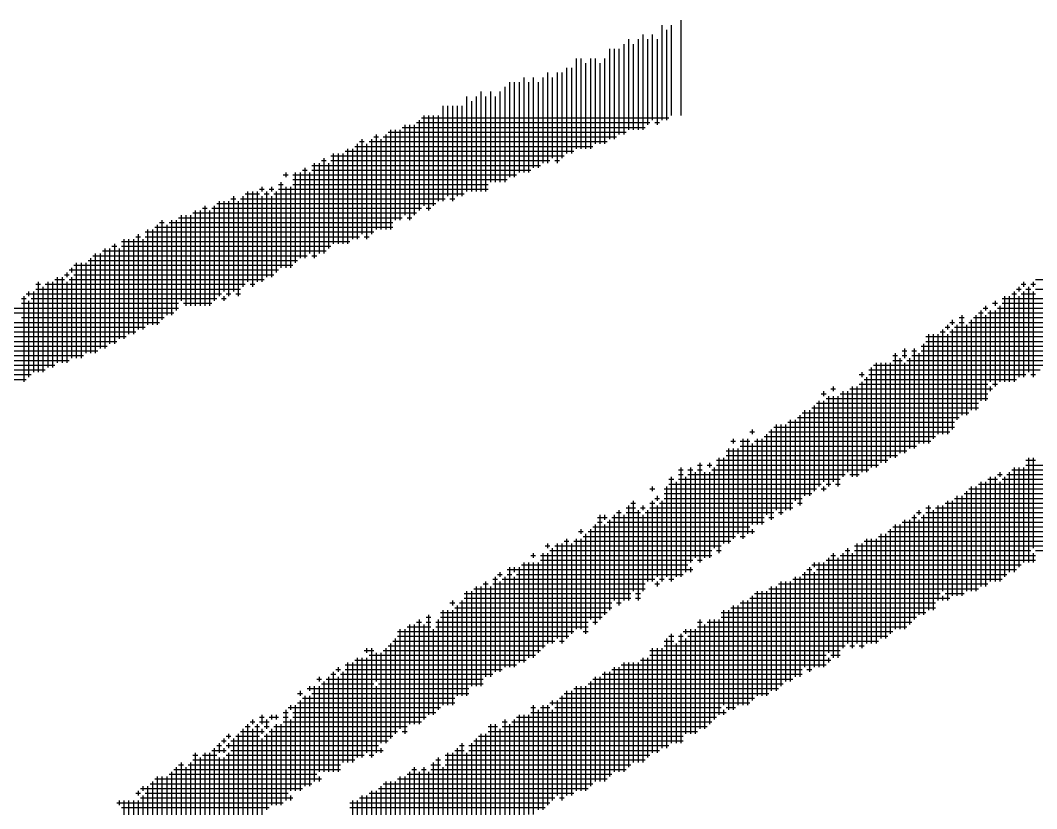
# Model space of a CAD drawing. Header units: feet. Extents: x 0 to 336400, y 0 to 237600.
# Drawn here: x 229806 to 230470, y 12101 to 12616 of the extents above; entities that cross this region are included whole.
import ezdxf
from ezdxf.enums import TextEntityAlignment as Align

# ---------------------------------------------------------------- set-up
doc = ezdxf.new("R2010")
doc.units = ezdxf.units.FT
doc.header["$LTSCALE"] = 2200
doc.header["$MEASUREMENT"] = 0
for name, color, linetype in [('CX-BORD', 3, 'CONTINUOUS'), ('CX-BORD-LIN1', 4, 'CONTINUOUS'), ('CX-BORD-LIN2', 3, 'CONTINUOUS'), ('CX-BORD-TEX2', 7, 'CONTINUOUS'), ('CX-BORD-TEX3', 6, 'CONTINUOUS')]:
    doc.layers.add(name, color=color, linetype=linetype)
doc.styles.add('TB_TEXT', font='')
doc.styles.add('TB_WBTXT', font='')
doc.styles.add('TB_WMTXT', font='')
doc.styles.get('TB_TEXT').set_extended_font_data('DotumChe')
doc.styles.get('TB_WBTXT').set_extended_font_data('Dotum')
doc.styles.get('TB_WMTXT').set_extended_font_data('DotumChe')

# ---------------------------------------------------------------- blocks, each defined once
blk = doc.blocks.new('CXBLKA1')
at = {"layer": 'CX-BORD-LIN1'}
for p, q in [((550.5947, 11.5409), (550.5947, 11.3854)), ((550.5636, 11.5331), (550.5636, 11.3776)), ((550.5714, 11.5253), (550.5714, 11.3776)), ((550.5792, 11.5331), (550.5792, 11.3854)), ((550.5092, 11.5098), (550.5092, 11.362)), ((550.5248, 11.5098), (550.5248, 11.362)), ((550.5325, 11.5176), (550.5325, 11.362)), ((550.5403, 11.5098), (550.5403, 11.3698)), ((550.5481, 11.5176), (550.5481, 11.3776)), ((550.5559, 11.5098), (550.5559, 11.3698)), ((550.4781, 11.4942), (550.4781, 11.3465)), ((550.4859, 11.4942), (550.4859, 11.3465)), ((550.4936, 11.4942), (550.4936, 11.3543)), ((550.5014, 11.502), (550.5014, 11.3543)), ((550.517, 11.502), (550.517, 11.362)), ((550.4237, 11.4787), (550.4237, 11.3309)), ((550.4314, 11.4787), (550.4314, 11.3309)), ((550.447, 11.4787), (550.447, 11.3309)), ((550.4548, 11.4787), (550.4548, 11.3387)), ((550.4703, 11.4787), (550.4703, 11.3387)), ((550.377, 11.4554), (550.377, 11.3076)), ((550.3926, 11.4554), (550.3926, 11.3076)), ((550.4003, 11.4554), (550.4003, 11.3154)), ((550.4081, 11.4631), (550.4081, 11.3232)), ((550.4159, 11.4631), (550.4159, 11.3232)), ((550.4392, 11.4709), (550.4392, 11.3309)), ((550.4625, 11.4709), (550.4625, 11.3387)), ((550.3148, 11.4398), (550.3148, 11.2843)), ((550.3226, 11.4398), (550.3226, 11.2843)), ((550.3304, 11.4398), (550.3304, 11.2921)), ((550.3381, 11.4476), (550.3381, 11.2921)), ((550.3459, 11.4398), (550.3459, 11.2921)), ((550.3537, 11.4476), (550.3537, 11.2998)), ((550.3615, 11.4398), (550.3615, 11.2998)), ((550.3692, 11.4476), (550.3692, 11.3076)), ((550.3848, 11.4476), (550.3848, 11.3154)), ((550.2681, 11.4243), (550.2681, 11.261)), ((550.2837, 11.4243), (550.2837, 11.2765)), ((550.2992, 11.4243), (550.2992, 11.2765)), ((550.307, 11.432), (550.307, 11.2765)), ((550.2448, 11.4165), (550.2448, 11.261)), ((550.2526, 11.4087), (550.2526, 11.261)), ((550.2604, 11.4165), (550.2604, 11.261)), ((550.2759, 11.4165), (550.2759, 11.261)), ((550.2915, 11.4165), (550.2915, 11.2765)), ((550.2059, 11.4009), (550.2059, 11.2454)), ((550.2137, 11.4009), (550.2137, 11.2532)), ((550.2215, 11.4009), (550.2215, 11.2454)), ((550.2293, 11.4009), (550.2293, 11.2532)), ((550.237, 11.4009), (550.237, 11.2532)), ((550.1632, 11.3737), (550.5442, 11.3737)), ((550.1671, 11.3776), (550.1671, 11.2299)), ((550.1709, 11.3815), (550.5753, 11.3815)), ((550.1748, 11.3854), (550.1748, 11.2376)), ((550.1826, 11.3854), (550.1826, 11.2299)), ((550.1904, 11.3854), (550.1904, 11.2376)), ((550.1982, 11.3854), (550.1982, 11.2454)), ((550.552, 11.3737), (550.5597, 11.3737)), ((550.1165, 11.3582), (550.5053, 11.3582)), ((550.1204, 11.362), (550.1204, 11.1987)), ((550.1282, 11.362), (550.1282, 11.2143)), ((550.136, 11.362), (550.136, 11.2143)), ((550.1398, 11.3659), (550.5364, 11.3659)), ((550.1437, 11.3698), (550.1437, 11.2221)), ((550.1515, 11.3698), (550.1515, 11.2143)), ((550.1593, 11.3698), (550.1593, 11.2221)), ((550.0699, 11.3426), (550.0776, 11.3426)), ((550.0737, 11.3465), (550.0737, 11.191)), ((550.0854, 11.3426), (550.4742, 11.3426)), ((550.0893, 11.3465), (550.0893, 11.191)), ((550.0932, 11.3504), (550.101, 11.3504)), ((550.0971, 11.3543), (550.0971, 11.1987)), ((550.1048, 11.3465), (550.1048, 11.1987)), ((550.1087, 11.3504), (550.4898, 11.3504)), ((550.1126, 11.3543), (550.1126, 11.1987)), ((550.0271, 11.3232), (550.0271, 11.1754)), ((550.0349, 11.3232), (550.0349, 11.1754)), ((550.0426, 11.3232), (550.0426, 11.1754)), ((550.0465, 11.3271), (550.4198, 11.3271)), ((550.0504, 11.3309), (550.0504, 11.1754)), ((550.0582, 11.3309), (550.0582, 11.1832)), ((550.0621, 11.3348), (550.4509, 11.3348)), ((550.066, 11.3387), (550.066, 11.1832)), ((550.0815, 11.3387), (550.0815, 11.1832)), ((549.996, 11.3076), (549.996, 11.1521)), ((550.0038, 11.3076), (550.0038, 11.1599)), ((550.0076, 11.3115), (550.0154, 11.3115)), ((550.0115, 11.3154), (550.0115, 11.1599)), ((550.0193, 11.3076), (550.0193, 11.1676)), ((550.0232, 11.3193), (550.4042, 11.3193)), ((550.0232, 11.3115), (550.3809, 11.3115)), ((550.3887, 11.3115), (550.3964, 11.3115)), ((549.9493, 11.2921), (549.9493, 11.2843)), ((549.9649, 11.2921), (549.9649, 11.1443)), ((549.9727, 11.2921), (549.9727, 11.1521)), ((549.9765, 11.2959), (549.9843, 11.2959)), ((549.9804, 11.2998), (549.9804, 11.1521)), ((549.9882, 11.2921), (549.9882, 11.1599)), ((549.9921, 11.3037), (550.3653, 11.3037)), ((549.9921, 11.2959), (550.3498, 11.2959)), ((549.9377, 11.2726), (549.9454, 11.2726)), ((549.9416, 11.2765), (549.9416, 11.1365)), ((549.9454, 11.2882), (549.9532, 11.2882)), ((549.961, 11.2882), (550.3265, 11.2882)), ((549.961, 11.2804), (550.3109, 11.2804)), ((549.961, 11.2726), (550.2798, 11.2726)), ((549.8832, 11.2571), (549.9066, 11.2571)), ((549.8871, 11.261), (549.8871, 11.1132)), ((549.8949, 11.261), (549.8949, 11.1054)), ((549.9027, 11.261), (549.9027, 11.1132)), ((549.9066, 11.2648), (549.9143, 11.2648)), ((549.9104, 11.2687), (549.9104, 11.261)), ((549.9143, 11.2571), (549.9221, 11.2571)), ((549.9182, 11.261), (549.9182, 11.121)), ((549.9221, 11.2648), (549.9299, 11.2648)), ((549.926, 11.2687), (549.926, 11.261)), ((549.9299, 11.2571), (550.2409, 11.2571)), ((549.9338, 11.261), (549.9338, 11.1288)), ((549.9377, 11.2648), (550.2798, 11.2648)), ((549.9493, 11.2687), (549.9493, 11.1365)), ((549.9571, 11.2687), (549.9571, 11.1365)), ((549.8366, 11.2415), (550.1943, 11.2415)), ((549.8405, 11.2454), (549.8405, 11.0899)), ((549.8482, 11.2454), (549.8482, 11.0977)), ((549.856, 11.2454), (549.856, 11.0899)), ((549.8599, 11.2493), (549.8677, 11.2493)), ((549.8638, 11.2532), (549.8638, 11.0977)), ((549.8716, 11.2454), (549.8716, 11.0899)), ((549.8755, 11.2493), (550.2098, 11.2493)), ((549.8793, 11.2532), (549.8793, 11.1054)), ((549.9104, 11.2532), (549.9104, 11.1132)), ((549.926, 11.2532), (549.926, 11.121)), ((550.2176, 11.2493), (550.2254, 11.2493)), ((549.7977, 11.226), (550.1632, 11.226)), ((549.8016, 11.2299), (549.8016, 11.0743)), ((549.8094, 11.2299), (549.8094, 11.0743)), ((549.8132, 11.2337), (549.821, 11.2337)), ((549.8171, 11.2376), (549.8171, 11.0743)), ((549.8249, 11.2299), (549.8249, 11.0743)), ((549.8288, 11.2337), (550.1709, 11.2337)), ((549.8327, 11.2376), (549.8327, 11.0821)), ((550.1787, 11.2337), (550.1865, 11.2337)), ((549.7394, 11.2065), (549.7394, 11.0432)), ((549.7433, 11.2104), (549.751, 11.2104)), ((549.7472, 11.2143), (549.7472, 11.051)), ((549.7549, 11.2065), (549.7549, 11.0588)), ((549.7588, 11.2104), (550.1243, 11.2104)), ((549.7627, 11.2143), (549.7627, 11.0588)), ((549.7705, 11.2143), (549.7705, 11.0666)), ((549.7744, 11.2182), (550.1398, 11.2182)), ((549.7783, 11.2221), (549.7783, 11.0821)), ((549.786, 11.2221), (549.786, 11.0743)), ((549.7938, 11.2221), (549.7938, 11.0743)), ((550.1476, 11.2182), (550.1554, 11.2182)), ((549.7083, 11.191), (549.7083, 11.0355)), ((549.7199, 11.1949), (550.0932, 11.1949)), ((549.7238, 11.1987), (549.7238, 11.0432)), ((549.7316, 11.1987), (549.7316, 11.0432)), ((549.7355, 11.2026), (550.1243, 11.2026)), ((549.6694, 11.1754), (549.6694, 11.0121)), ((549.6811, 11.1793), (550.0543, 11.1793)), ((549.6849, 11.1832), (549.6849, 11.0199)), ((549.6927, 11.1832), (549.6927, 11.0277)), ((549.7005, 11.1832), (549.7005, 11.0277)), ((549.7044, 11.1871), (549.7122, 11.1871)), ((549.716, 11.1832), (549.716, 11.0355)), ((549.7199, 11.1871), (550.0699, 11.1871)), ((550.0776, 11.1871), (550.0854, 11.1871)), ((549.6383, 11.1599), (549.6383, 10.9966)), ((549.6461, 11.1599), (549.6461, 11.0043)), ((549.65, 11.1638), (550.0154, 11.1638)), ((549.6538, 11.1676), (549.6538, 11.0043)), ((549.6616, 11.1676), (549.6616, 11.0121)), ((549.6655, 11.1715), (549.6733, 11.1715)), ((549.6772, 11.1676), (549.6772, 11.0199)), ((549.6811, 11.1715), (550.0232, 11.1715)), ((549.6033, 11.1404), (549.961, 11.1404)), ((549.6072, 11.1443), (549.6072, 10.9888)), ((549.615, 11.1443), (549.615, 10.9888)), ((549.6227, 11.1443), (549.6227, 10.9966)), ((549.6266, 11.1482), (549.9688, 11.1482)), ((549.6305, 11.1521), (549.6305, 10.9966)), ((549.6344, 11.156), (549.9843, 11.156)), ((549.9921, 11.156), (549.9999, 11.156)), ((549.5877, 11.1249), (549.5955, 11.1249)), ((549.5916, 11.1288), (549.5916, 11.121)), ((549.5955, 11.1327), (549.9377, 11.1327)), ((549.5994, 11.1365), (549.5994, 11.1288)), ((549.6033, 11.1249), (549.9299, 11.1249)), ((549.5411, 11.1093), (549.5489, 11.1093)), ((549.545, 11.1132), (549.545, 10.9655)), ((549.5566, 11.1093), (549.8832, 11.1093)), ((549.5605, 11.1132), (549.5605, 10.9732)), ((549.5683, 11.1132), (549.5683, 10.9732)), ((549.5722, 11.1171), (549.5877, 11.1171)), ((549.5761, 11.121), (549.5761, 10.981)), ((549.5839, 11.121), (549.5839, 10.981)), ((549.5916, 11.1132), (549.5916, 10.981)), ((549.5955, 11.1171), (549.9143, 11.1171)), ((549.5994, 11.121), (549.5994, 10.9888)), ((549.891, 11.1093), (549.8988, 11.1093)), ((551.1507, 11.1093), (551.1585, 11.1093)), ((551.1546, 11.1132), (551.1546, 11.1054)), ((551.1663, 11.1093), (551.174, 11.1093)), ((551.1702, 11.1132), (551.1702, 11.1054)), ((551.174, 11.1171), (551.4695, 11.1171)), ((549.5255, 11.0938), (549.8444, 11.0938)), ((549.5294, 11.0977), (549.5294, 11.0899)), ((549.5372, 11.0977), (549.5372, 10.9655)), ((549.5411, 11.1015), (549.8755, 11.1015)), ((549.5528, 11.1054), (549.5528, 10.9655)), ((549.8521, 11.0938), (549.8599, 11.0938)), ((549.8677, 11.0938), (549.8755, 11.0938)), ((551.1352, 11.0938), (551.1429, 11.0938)), ((551.1391, 11.0977), (551.1391, 10.9499)), ((551.1429, 11.1015), (551.1507, 11.1015)), ((551.1468, 11.1054), (551.1468, 11.0977)), ((551.1507, 11.0938), (551.174, 11.0938)), ((551.1546, 11.0977), (551.1546, 10.9577)), ((551.1585, 11.1015), (551.1663, 11.1015)), ((551.1624, 11.1054), (551.1624, 10.9655)), ((551.1702, 11.0977), (551.1702, 10.9577)), ((551.174, 11.1015), (551.4229, 11.1015)), ((549.5178, 11.086), (549.5255, 11.086)), ((549.5178, 11.0782), (549.7744, 11.0782)), ((549.5216, 11.0899), (549.5216, 10.9499)), ((549.5294, 11.0821), (549.5294, 10.9577)), ((549.5333, 11.086), (549.8366, 11.086)), ((549.7821, 11.0782), (549.8288, 11.0782)), ((549.8444, 11.086), (549.8521, 11.086)), ((549.8482, 11.0899), (549.8482, 11.0821)), ((551.0924, 11.0743), (551.0924, 11.0666)), ((551.1041, 11.0782), (551.1118, 11.0782)), ((551.108, 11.0821), (551.108, 11.0743)), ((551.1157, 11.0743), (551.1157, 10.9499)), ((551.1196, 11.086), (551.4073, 11.086)), ((551.1196, 11.0782), (551.3996, 11.0782)), ((551.1235, 11.0899), (551.1235, 10.9499)), ((551.1313, 11.0899), (551.1313, 10.9499)), ((551.1468, 11.0899), (551.1468, 10.9577)), ((549.4322, 11.0627), (549.7666, 11.0627)), ((549.4478, 11.0704), (549.7744, 11.0704)), ((551.0535, 11.0588), (551.0535, 10.8955)), ((551.0768, 11.0588), (551.0768, 10.9033)), ((551.0807, 11.0627), (551.0885, 11.0627)), ((551.0846, 11.0666), (551.0846, 10.9188)), ((551.0885, 11.0704), (551.0963, 11.0704)), ((551.0924, 11.0588), (551.0924, 10.9188)), ((551.0963, 11.0627), (551.3762, 11.0627)), ((551.1002, 11.0666), (551.1002, 10.9499)), ((551.108, 11.0666), (551.108, 10.9421)), ((551.1118, 11.0704), (551.3762, 11.0704)), ((549.4011, 11.0471), (549.7433, 11.0471)), ((549.5178, 11.0549), (549.751, 11.0549)), ((551.0302, 11.0432), (551.0302, 11.0355)), ((551.0341, 11.0471), (551.0419, 11.0471)), ((551.038, 11.051), (551.038, 11.0432)), ((551.0457, 11.0432), (551.0457, 10.8877)), ((551.0496, 11.0549), (551.0574, 11.0549)), ((551.0496, 11.0471), (551.0574, 11.0471)), ((551.0613, 11.0432), (551.0613, 10.8955)), ((551.0652, 11.0471), (551.3451, 11.0471)), ((551.0691, 11.051), (551.0691, 10.9033)), ((551.073, 11.0549), (551.3684, 11.0549)), ((549.3467, 11.0238), (549.6888, 11.0238)), ((549.3622, 11.0316), (549.7044, 11.0316)), ((549.3778, 11.0393), (549.7199, 11.0393)), ((550.9952, 11.0238), (551.2985, 11.0238)), ((550.9991, 11.0277), (550.9991, 10.8488)), ((551.0069, 11.0277), (551.0069, 10.8566)), ((551.0146, 11.0277), (551.0146, 10.8644)), ((551.0185, 11.0316), (551.0263, 11.0316)), ((551.0224, 11.0355), (551.0224, 10.8644)), ((551.0263, 11.0393), (551.0341, 11.0393)), ((551.0302, 11.0277), (551.0302, 10.8644)), ((551.0341, 11.0316), (551.314, 11.0316)), ((551.038, 11.0355), (551.038, 10.8722)), ((551.0419, 11.0393), (551.3218, 11.0393)), ((549.3234, 11.0082), (549.6577, 11.0082)), ((549.3389, 11.016), (549.6733, 11.016)), ((550.9874, 11.0082), (551.2674, 11.0082)), ((550.9913, 11.0121), (550.9913, 10.8488)), ((550.9952, 11.016), (551.2907, 11.016)), ((549.3, 10.9927), (549.6188, 10.9927)), ((549.3234, 11.0005), (549.6422, 11.0005)), ((550.9408, 10.9927), (550.9485, 10.9927)), ((550.9447, 10.9966), (550.9447, 10.8255)), ((550.9563, 11.0005), (550.9641, 11.0005)), ((550.9563, 10.9927), (550.9641, 10.9927)), ((550.9602, 11.0043), (550.9602, 10.9888)), ((550.9719, 11.0005), (550.9796, 11.0005)), ((550.9719, 10.9927), (551.244, 10.9927)), ((550.9758, 11.0043), (550.9758, 10.8411)), ((550.9835, 10.9966), (550.9835, 10.8488)), ((550.9874, 11.0005), (551.2674, 11.0005)), ((549.2923, 10.9771), (549.5722, 10.9771)), ((549.3078, 10.9849), (549.5955, 10.9849)), ((550.9097, 10.9771), (551.2129, 10.9771)), ((550.9136, 10.981), (550.9136, 10.8099)), ((550.9213, 10.981), (550.9213, 10.8177)), ((550.9291, 10.981), (550.9291, 10.8177)), ((550.9369, 10.981), (550.9369, 10.8255)), ((550.9408, 10.9849), (550.9563, 10.9849)), ((550.9524, 10.9888), (550.9524, 10.8333)), ((550.9602, 10.981), (550.9602, 10.8333)), ((550.9641, 10.9849), (551.2207, 10.9849)), ((550.968, 10.9888), (550.968, 10.8411)), ((549.2534, 10.9616), (549.5333, 10.9616)), ((549.3234, 10.9694), (549.5566, 10.9694)), ((550.8863, 10.9616), (550.8941, 10.9616)), ((550.8902, 10.9655), (550.8902, 10.9577)), ((550.898, 10.9577), (550.898, 10.8022)), ((550.9019, 10.9694), (551.1818, 10.9694)), ((550.9019, 10.9616), (551.1585, 10.9616)), ((550.9058, 10.9732), (550.9058, 10.8099)), ((551.1663, 10.9616), (551.174, 10.9616)), ((549.23, 10.9538), (549.5255, 10.9538)), ((550.8436, 10.9421), (550.8436, 10.9344)), ((550.8747, 10.9421), (550.8747, 10.7944)), ((550.8824, 10.9421), (550.8824, 10.7944)), ((550.8863, 10.946), (551.0963, 10.946)), ((550.8902, 10.9499), (550.8902, 10.8022)), ((550.8941, 10.9538), (551.1429, 10.9538)), ((551.1002, 10.9421), (551.1002, 10.9344)), ((551.1041, 10.946), (551.1118, 10.946)), ((550.8241, 10.9305), (550.8319, 10.9305)), ((550.828, 10.9344), (550.828, 10.9266)), ((550.8358, 10.9266), (550.8358, 10.7788)), ((550.8397, 10.9383), (550.8475, 10.9383)), ((550.8436, 10.9266), (550.8436, 10.7866)), ((550.8513, 10.9266), (550.8513, 10.7788)), ((550.8552, 10.9305), (551.0963, 10.9305)), ((550.8591, 10.9344), (550.8591, 10.7944)), ((550.8669, 10.9344), (550.8669, 10.8022)), ((550.8708, 10.9383), (551.1041, 10.9383)), ((550.8125, 10.911), (550.8125, 10.7711)), ((550.8164, 10.9149), (551.0807, 10.9149)), ((550.8202, 10.9188), (550.8202, 10.7788)), ((550.828, 10.9188), (550.828, 10.7866)), ((550.8319, 10.9227), (551.0963, 10.9227)), ((550.7852, 10.8916), (551.0496, 10.8916)), ((550.7891, 10.8955), (550.7891, 10.7477)), ((550.793, 10.8994), (551.0652, 10.8994)), ((550.7969, 10.9033), (550.7969, 10.7633)), ((550.8047, 10.9033), (550.8047, 10.7633)), ((550.8086, 10.9071), (551.0807, 10.9071)), ((550.7464, 10.876), (551.0419, 10.876)), ((550.7503, 10.8799), (550.7503, 10.74)), ((550.758, 10.8799), (550.758, 10.7322)), ((550.7658, 10.8799), (550.7658, 10.74)), ((550.7697, 10.8838), (551.0419, 10.8838)), ((550.7736, 10.8877), (550.7736, 10.74)), ((550.7814, 10.8877), (550.7814, 10.7555)), ((550.7075, 10.8683), (550.7153, 10.8683)), ((550.7114, 10.8722), (550.7114, 10.8644)), ((550.7308, 10.8605), (551.0108, 10.8605)), ((550.7347, 10.8644), (550.7347, 10.7322)), ((550.7386, 10.8683), (551.0341, 10.8683)), ((550.7425, 10.8722), (550.7425, 10.7244)), ((550.6725, 10.8411), (550.6725, 10.6855)), ((550.6764, 10.8527), (550.6842, 10.8527)), ((550.6803, 10.8566), (550.6803, 10.8488)), ((550.6803, 10.8411), (550.6803, 10.6933)), ((550.688, 10.8411), (550.688, 10.7011)), ((550.6919, 10.8527), (550.7075, 10.8527)), ((550.6919, 10.8449), (550.9796, 10.8449)), ((550.6958, 10.8566), (550.6958, 10.6933)), ((550.7036, 10.8566), (550.7036, 10.7011)), ((550.7114, 10.8488), (550.7114, 10.7166)), ((550.7153, 10.8527), (551.003, 10.8527)), ((550.7192, 10.8566), (550.7192, 10.7166)), ((550.7269, 10.8566), (550.7269, 10.7166)), ((550.6569, 10.8255), (550.6569, 10.67)), ((550.6647, 10.8255), (550.6647, 10.6855)), ((550.6686, 10.8372), (550.9641, 10.8372)), ((550.6686, 10.8294), (550.9485, 10.8294)), ((551.1624, 10.8255), (551.1624, 10.6544)), ((551.1702, 10.8255), (551.1702, 10.6778)), ((550.5947, 10.8099), (550.5947, 10.6311)), ((550.6103, 10.8099), (550.6103, 10.6544)), ((550.622, 10.8138), (550.6297, 10.8138)), ((550.6258, 10.8177), (550.6258, 10.6544)), ((550.6375, 10.8138), (550.6453, 10.8138)), ((550.6414, 10.8177), (550.6414, 10.8099)), ((550.6492, 10.8099), (550.6492, 10.6778)), ((550.6531, 10.8216), (550.933, 10.8216)), ((550.6531, 10.8138), (550.9174, 10.8138)), ((551.1391, 10.8099), (551.1391, 10.6389)), ((551.1468, 10.8099), (551.1468, 10.6467)), ((551.1546, 10.8099), (551.1546, 10.6544)), ((551.1585, 10.8216), (551.174, 10.8216)), ((551.1585, 10.8138), (551.4851, 10.8138)), ((550.5792, 10.7944), (550.5792, 10.6233)), ((550.5908, 10.8061), (550.5986, 10.8061)), ((550.5908, 10.7983), (550.5986, 10.7983)), ((550.6025, 10.7944), (550.6025, 10.6389)), ((550.6064, 10.8061), (550.6142, 10.8061)), ((550.6064, 10.7983), (550.863, 10.7983)), ((550.6181, 10.8022), (550.6181, 10.6622)), ((550.622, 10.8061), (550.6297, 10.8061)), ((550.6336, 10.8022), (550.6336, 10.6622)), ((550.6414, 10.8022), (550.6414, 10.6622)), ((550.6453, 10.8061), (550.9019, 10.8061)), ((550.8708, 10.7983), (550.8863, 10.7983)), ((551.1002, 10.7944), (551.1002, 10.6233)), ((551.108, 10.7944), (551.108, 10.6233)), ((551.1118, 10.7983), (551.1196, 10.7983)), ((551.1157, 10.8022), (551.1157, 10.7944)), ((551.1235, 10.7944), (551.1235, 10.6311)), ((551.1274, 10.7983), (551.454, 10.7983)), ((551.1313, 10.8022), (551.1313, 10.6389)), ((551.1352, 10.8061), (551.4695, 10.8061)), ((550.5442, 10.775), (550.552, 10.775)), ((550.5481, 10.7788), (550.5481, 10.7711)), ((550.5675, 10.775), (550.8164, 10.775)), ((550.5714, 10.7788), (550.5714, 10.6311)), ((550.5753, 10.7905), (550.5831, 10.7905)), ((550.5753, 10.7827), (550.8241, 10.7827)), ((550.587, 10.7866), (550.587, 10.6311)), ((550.5908, 10.7905), (550.8552, 10.7905)), ((550.8241, 10.775), (550.8319, 10.775)), ((550.828, 10.7788), (550.828, 10.7711)), ((550.8319, 10.7827), (550.8397, 10.7827)), ((550.8475, 10.7827), (550.8552, 10.7827)), ((551.0652, 10.775), (551.4073, 10.775)), ((551.0691, 10.7788), (551.0691, 10.6078)), ((551.0768, 10.7788), (551.0768, 10.6078)), ((551.0807, 10.7827), (551.4229, 10.7827)), ((551.0846, 10.7866), (551.0846, 10.6155)), ((551.0924, 10.7866), (551.0924, 10.6155)), ((551.0963, 10.7905), (551.1118, 10.7905)), ((551.1157, 10.7866), (551.1157, 10.6233)), ((551.1196, 10.7905), (551.4384, 10.7905)), ((550.552, 10.7594), (550.5597, 10.7594)), ((550.5559, 10.7633), (550.5559, 10.7555)), ((550.5675, 10.7672), (550.8086, 10.7672)), ((550.5675, 10.7594), (550.793, 10.7594)), ((551.0419, 10.7594), (551.3451, 10.7594)), ((551.0457, 10.7633), (551.0457, 10.6)), ((551.0535, 10.7633), (551.0535, 10.6)), ((551.0574, 10.7672), (551.3918, 10.7672)), ((551.0613, 10.7711), (551.0613, 10.6078)), ((550.5053, 10.7439), (550.5209, 10.7439)), ((550.5092, 10.7477), (550.5092, 10.5922)), ((550.5131, 10.7516), (550.5209, 10.7516)), ((550.517, 10.7555), (550.517, 10.6078)), ((550.5286, 10.7439), (550.5364, 10.7439)), ((550.5325, 10.7477), (550.5325, 10.74)), ((550.5442, 10.7516), (550.552, 10.7516)), ((550.5442, 10.7439), (550.7775, 10.7439)), ((550.5481, 10.7555), (550.5481, 10.6233)), ((550.5559, 10.7477), (550.5559, 10.6311)), ((550.5597, 10.7516), (550.7775, 10.7516)), ((550.5636, 10.7555), (550.5636, 10.6233)), ((550.7852, 10.7516), (550.793, 10.7516)), ((550.9952, 10.7439), (551.003, 10.7439)), ((550.9991, 10.7477), (550.9991, 10.5767)), ((551.0108, 10.7439), (551.3218, 10.7439)), ((551.0146, 10.7477), (551.0146, 10.5922)), ((551.0224, 10.7477), (551.0224, 10.6078)), ((551.0263, 10.7516), (551.3451, 10.7516)), ((551.0302, 10.7555), (551.0302, 10.5922)), ((551.038, 10.7555), (551.038, 10.6)), ((550.4587, 10.7283), (550.4742, 10.7283)), ((550.4625, 10.7322), (550.4625, 10.5611)), ((550.4703, 10.7322), (550.4703, 10.7244)), ((550.482, 10.7283), (550.7308, 10.7283)), ((550.4859, 10.7322), (550.4859, 10.5922)), ((550.4898, 10.7361), (550.4975, 10.7361)), ((550.4936, 10.74), (550.4936, 10.5844)), ((550.5014, 10.7322), (550.5014, 10.5922)), ((550.5053, 10.7361), (550.5286, 10.7361)), ((550.5248, 10.74), (550.5248, 10.5922)), ((550.5325, 10.7322), (550.5325, 10.6078)), ((550.5364, 10.7361), (550.7464, 10.7361)), ((550.5403, 10.74), (550.5403, 10.6233)), ((550.7386, 10.7283), (550.7464, 10.7283)), ((550.7541, 10.7361), (550.7619, 10.7361)), ((550.9719, 10.7283), (550.9796, 10.7283)), ((550.9758, 10.7322), (550.9758, 10.5611)), ((550.9796, 10.7361), (550.9874, 10.7361)), ((550.9835, 10.74), (550.9835, 10.7322)), ((550.9874, 10.7283), (551.2907, 10.7283)), ((550.9913, 10.7322), (550.9913, 10.5689)), ((550.9952, 10.7361), (551.2985, 10.7361)), ((551.0069, 10.74), (551.0069, 10.5767)), ((550.4314, 10.7089), (550.4314, 10.7011)), ((550.447, 10.7089), (550.447, 10.5611)), ((550.4509, 10.7127), (550.7075, 10.7127)), ((550.4548, 10.7166), (550.4548, 10.5533)), ((550.4587, 10.7205), (550.4664, 10.7205)), ((550.4703, 10.7166), (550.4703, 10.5689)), ((550.4742, 10.7205), (550.7308, 10.7205)), ((550.4781, 10.7244), (550.4781, 10.5767)), ((550.7114, 10.7089), (550.7114, 10.7011)), ((550.9369, 10.7089), (550.9369, 10.5378)), ((550.9408, 10.7127), (551.2674, 10.7127)), ((550.9447, 10.7166), (550.9447, 10.5456)), ((550.9524, 10.7166), (550.9524, 10.5456)), ((550.9563, 10.7205), (551.2907, 10.7205)), ((550.9602, 10.7244), (550.9602, 10.5456)), ((550.968, 10.7244), (550.968, 10.5533)), ((550.9835, 10.7244), (550.9835, 10.5689)), ((550.4081, 10.6933), (550.4081, 10.53)), ((550.4237, 10.6933), (550.4237, 10.5456)), ((550.4276, 10.705), (550.4353, 10.705)), ((550.4314, 10.6933), (550.4314, 10.5456)), ((550.4353, 10.6972), (550.6842, 10.6972)), ((550.4392, 10.7011), (550.4392, 10.5378)), ((550.4431, 10.705), (550.7153, 10.705)), ((550.6919, 10.6972), (550.6997, 10.6972)), ((550.898, 10.6933), (550.898, 10.5222)), ((550.9058, 10.6933), (550.9058, 10.5222)), ((550.9136, 10.6933), (550.9136, 10.5222)), ((550.9174, 10.6972), (551.2518, 10.6972)), ((550.9213, 10.7011), (550.9213, 10.53)), ((550.9291, 10.7011), (550.9291, 10.53)), ((550.933, 10.705), (551.2674, 10.705)), ((550.3731, 10.6816), (550.3809, 10.6816)), ((550.377, 10.6855), (550.377, 10.6778)), ((550.3848, 10.6778), (550.3848, 10.5222)), ((550.3887, 10.6816), (550.6608, 10.6816)), ((550.3926, 10.6855), (550.3926, 10.53)), ((550.4003, 10.6855), (550.4003, 10.5222)), ((550.4042, 10.6894), (550.412, 10.6894)), ((550.4159, 10.6855), (550.4159, 10.5378)), ((550.4198, 10.6894), (550.6764, 10.6894)), ((550.8669, 10.6778), (550.8669, 10.5222)), ((550.8786, 10.6816), (551.1974, 10.6816)), ((550.8824, 10.6855), (550.8824, 10.5222)), ((550.8902, 10.6855), (550.8902, 10.5145)), ((550.8941, 10.6894), (551.2129, 10.6894)), ((550.3498, 10.6661), (550.3576, 10.6661)), ((550.3537, 10.67), (550.3537, 10.6622)), ((550.3653, 10.6661), (550.6453, 10.6661)), ((550.3692, 10.67), (550.3692, 10.5145)), ((550.377, 10.67), (550.377, 10.5222)), ((550.3809, 10.6739), (550.6453, 10.6739)), ((550.6531, 10.6739), (550.6608, 10.6739)), ((550.8358, 10.6622), (550.8358, 10.5067)), ((550.8397, 10.6661), (550.8475, 10.6661)), ((550.8436, 10.67), (550.8436, 10.4989)), ((550.8513, 10.6622), (550.8513, 10.4989)), ((550.8552, 10.6661), (551.174, 10.6661)), ((550.8591, 10.67), (550.8591, 10.5145)), ((550.863, 10.6739), (550.8708, 10.6739)), ((550.8747, 10.67), (550.8747, 10.5145)), ((550.8786, 10.6739), (551.1663, 10.6739)), ((551.1702, 10.67), (551.1702, 10.6544)), ((551.174, 10.6739), (551.1974, 10.6739)), ((550.3109, 10.6428), (550.6142, 10.6428)), ((550.3148, 10.6467), (550.3148, 10.4834)), ((550.3226, 10.6467), (550.3226, 10.6389)), ((550.3304, 10.6467), (550.3304, 10.4911)), ((550.3342, 10.6505), (550.6064, 10.6505)), ((550.3381, 10.6544), (550.3381, 10.4911)), ((550.3459, 10.6544), (550.3459, 10.4989)), ((550.3537, 10.6544), (550.3537, 10.4989)), ((550.3615, 10.6544), (550.3615, 10.5067)), ((550.3653, 10.6583), (550.6142, 10.6583)), ((550.6103, 10.6467), (550.6103, 10.6389)), ((550.622, 10.6583), (550.6297, 10.6583)), ((550.8008, 10.6428), (550.8086, 10.6428)), ((550.8047, 10.6467), (550.8047, 10.4756)), ((550.8086, 10.6505), (551.1507, 10.6505)), ((550.8125, 10.6544), (550.8125, 10.6467)), ((550.8164, 10.6428), (551.1429, 10.6428)), ((550.8202, 10.6544), (550.8202, 10.4834)), ((550.828, 10.6544), (550.828, 10.4834)), ((550.8319, 10.6583), (551.174, 10.6583)), ((550.2876, 10.6272), (550.2954, 10.6272)), ((550.2915, 10.6311), (550.2915, 10.4756)), ((550.2954, 10.635), (550.3031, 10.635)), ((550.2992, 10.6389), (550.2992, 10.6311)), ((550.3031, 10.6272), (550.552, 10.6272)), ((550.307, 10.6311), (550.307, 10.4834)), ((550.3109, 10.635), (550.3187, 10.635)), ((550.3226, 10.6311), (550.3226, 10.4834)), ((550.3265, 10.635), (550.5986, 10.635)), ((550.5597, 10.6272), (550.5675, 10.6272)), ((550.5753, 10.6272), (550.5831, 10.6272)), ((550.7775, 10.6272), (551.1196, 10.6272)), ((550.7814, 10.6311), (550.7814, 10.4678)), ((550.7891, 10.6311), (550.7891, 10.4678)), ((550.793, 10.635), (551.1274, 10.635)), ((550.7969, 10.6389), (550.7969, 10.4834)), ((550.8125, 10.6389), (550.8125, 10.4834)), ((550.2565, 10.6117), (550.5364, 10.6117)), ((550.2604, 10.6155), (550.2604, 10.4523)), ((550.2681, 10.6155), (550.2681, 10.4523)), ((550.272, 10.6194), (550.2798, 10.6194)), ((550.2759, 10.6233), (550.2759, 10.4678)), ((550.2837, 10.6155), (550.2837, 10.4678)), ((550.2876, 10.6194), (550.5364, 10.6194)), ((550.2992, 10.6233), (550.2992, 10.4756)), ((550.552, 10.6194), (550.5597, 10.6194)), ((550.5559, 10.6233), (550.5559, 10.6155)), ((550.7386, 10.6117), (551.0807, 10.6117)), ((550.7425, 10.6155), (550.7425, 10.4445)), ((550.7503, 10.6155), (550.7503, 10.4445)), ((550.7541, 10.6194), (551.0963, 10.6194)), ((550.758, 10.6233), (550.758, 10.4523)), ((550.7658, 10.6233), (550.7658, 10.46)), ((550.7736, 10.6233), (550.7736, 10.46)), ((550.2215, 10.5922), (550.2215, 10.5844)), ((550.237, 10.5922), (550.237, 10.4367)), ((550.2409, 10.6039), (550.5131, 10.6039)), ((550.2409, 10.5961), (550.5131, 10.5961)), ((550.2448, 10.6078), (550.2448, 10.4367)), ((550.2526, 10.6078), (550.2526, 10.4523)), ((550.5209, 10.6039), (550.5286, 10.6039)), ((550.5209, 10.5961), (550.5286, 10.5961)), ((550.6958, 10.5922), (550.6958, 10.4211)), ((550.7036, 10.5922), (550.7036, 10.4211)), ((550.7075, 10.5961), (551.0341, 10.5961)), ((550.7114, 10.6), (550.7114, 10.4289)), ((550.7153, 10.6039), (551.0185, 10.6039)), ((550.7192, 10.6078), (550.7192, 10.4367)), ((550.7269, 10.6078), (550.7269, 10.4367)), ((550.7347, 10.6078), (550.7347, 10.4367)), ((551.0224, 10.6), (551.0224, 10.5922)), ((551.0263, 10.6039), (551.0574, 10.6039)), ((550.2059, 10.5767), (550.2059, 10.4211)), ((550.2137, 10.5767), (550.2137, 10.4211)), ((550.2176, 10.5883), (550.2254, 10.5883)), ((550.2215, 10.5767), (550.2215, 10.4211)), ((550.2254, 10.5806), (550.482, 10.5806)), ((550.2293, 10.5844), (550.2293, 10.4367)), ((550.2332, 10.5883), (550.482, 10.5883)), ((550.4898, 10.5883), (550.4975, 10.5883)), ((550.6647, 10.5767), (550.6647, 10.4211)), ((550.6725, 10.5767), (550.6725, 10.4134)), ((550.6764, 10.5806), (551.0108, 10.5806)), ((550.6803, 10.5844), (550.6803, 10.4134)), ((550.688, 10.5844), (550.688, 10.4211)), ((550.6919, 10.5883), (551.0108, 10.5883)), ((550.1671, 10.5611), (550.1671, 10.39)), ((550.1787, 10.565), (550.1865, 10.565)), ((550.1826, 10.5689), (550.1826, 10.4056)), ((550.1982, 10.5611), (550.1982, 10.4134)), ((550.202, 10.5728), (550.4742, 10.5728)), ((550.202, 10.565), (550.4664, 10.565)), ((550.6258, 10.5611), (550.6258, 10.3823)), ((550.6414, 10.5611), (550.6414, 10.39)), ((550.6492, 10.5611), (550.6492, 10.3978)), ((550.6569, 10.5611), (550.6569, 10.4056)), ((550.6608, 10.5728), (550.9952, 10.5728)), ((550.6608, 10.565), (550.9796, 10.565)), ((550.136, 10.5456), (550.136, 10.3823)), ((550.1437, 10.5456), (550.1437, 10.3745)), ((550.1476, 10.5495), (550.1865, 10.5495)), ((550.1515, 10.5533), (550.1515, 10.39)), ((550.1593, 10.5533), (550.1593, 10.39)), ((550.1632, 10.5572), (550.1709, 10.5572)), ((550.1748, 10.5533), (550.1748, 10.3978)), ((550.1787, 10.5572), (550.1865, 10.5572)), ((550.1904, 10.5456), (550.1904, 10.4056)), ((550.1943, 10.5572), (550.4431, 10.5572)), ((550.1943, 10.5495), (550.4431, 10.5495)), ((550.4509, 10.5572), (550.4587, 10.5572)), ((550.6025, 10.5456), (550.6025, 10.5378)), ((550.6103, 10.5456), (550.6103, 10.3745)), ((550.6181, 10.5456), (550.6181, 10.3745)), ((550.622, 10.5572), (550.6297, 10.5572)), ((550.622, 10.5495), (550.9641, 10.5495)), ((550.6336, 10.5533), (550.6336, 10.3823)), ((550.6375, 10.5572), (550.9719, 10.5572)), ((550.1243, 10.5261), (550.3887, 10.5261)), ((550.1282, 10.53), (550.1282, 10.3745)), ((550.1321, 10.5417), (550.4198, 10.5417)), ((550.1321, 10.5339), (550.412, 10.5339)), ((550.3964, 10.5261), (550.4042, 10.5261)), ((550.4353, 10.5417), (550.4431, 10.5417)), ((550.5675, 10.5261), (550.5831, 10.5261)), ((550.5714, 10.53), (550.5714, 10.3512)), ((550.5753, 10.5339), (550.5831, 10.5339)), ((550.5792, 10.5378), (550.5792, 10.3589)), ((550.5908, 10.5339), (550.5986, 10.5339)), ((550.5908, 10.5261), (550.9174, 10.5261)), ((550.5947, 10.5378), (550.5947, 10.3589)), ((550.5986, 10.5417), (550.9408, 10.5417)), ((550.6025, 10.53), (550.6025, 10.3745)), ((550.6064, 10.5339), (550.933, 10.5339)), ((550.0776, 10.5106), (550.0932, 10.5106)), ((550.0815, 10.5145), (550.0815, 10.5067)), ((550.0893, 10.5145), (550.0893, 10.3356)), ((550.1087, 10.5106), (550.3653, 10.5106)), ((550.1126, 10.5145), (550.1126, 10.3589)), ((550.1165, 10.5183), (550.3731, 10.5183)), ((550.1204, 10.5222), (550.1204, 10.3667)), ((550.5442, 10.5106), (550.8552, 10.5106)), ((550.5481, 10.5145), (550.5481, 10.3434)), ((550.5559, 10.5145), (550.5559, 10.3434)), ((550.5636, 10.5145), (550.5636, 10.3512)), ((550.5675, 10.5183), (550.863, 10.5183)), ((550.587, 10.5222), (550.587, 10.3589)), ((550.8708, 10.5183), (550.8786, 10.5183)), ((550.8863, 10.5183), (550.8941, 10.5183)), ((550.0621, 10.495), (550.342, 10.495)), ((550.066, 10.4989), (550.066, 10.3356)), ((550.0737, 10.4989), (550.0737, 10.3356)), ((550.0815, 10.4989), (550.0815, 10.3434)), ((550.0854, 10.5028), (550.3576, 10.5028)), ((550.0971, 10.5067), (550.0971, 10.46)), ((550.1048, 10.5067), (550.1048, 10.3589)), ((550.5286, 10.495), (550.8397, 10.495)), ((550.5325, 10.4989), (550.5325, 10.3278)), ((550.5403, 10.4989), (550.5403, 10.3356)), ((550.5442, 10.5028), (550.8319, 10.5028)), ((550.8358, 10.4989), (550.8358, 10.4911)), ((550.8397, 10.5028), (550.8552, 10.5028)), ((550.031, 10.4795), (550.0388, 10.4795)), ((550.0349, 10.4834), (550.0349, 10.4756)), ((550.0465, 10.4872), (550.3265, 10.4872)), ((550.0465, 10.4795), (550.3031, 10.4795)), ((550.0504, 10.4911), (550.0504, 10.3278)), ((550.0582, 10.4911), (550.0582, 10.3278)), ((550.482, 10.4795), (550.793, 10.4795)), ((550.4859, 10.4834), (550.4859, 10.3123)), ((550.4936, 10.4834), (550.4936, 10.3123)), ((550.4975, 10.4872), (550.8319, 10.4872)), ((550.5014, 10.4911), (550.5014, 10.3123)), ((550.5092, 10.4911), (550.5092, 10.3201)), ((550.517, 10.4911), (550.517, 10.3278)), ((550.5248, 10.4911), (550.5248, 10.3278)), ((550.8008, 10.4795), (550.8086, 10.4795)), ((549.9999, 10.4639), (550.0076, 10.4639)), ((550.0038, 10.4678), (550.0038, 10.46)), ((550.0115, 10.46), (550.0115, 10.3123)), ((550.0154, 10.4639), (550.272, 10.4639)), ((550.0193, 10.4678), (550.0193, 10.3123)), ((550.0232, 10.4717), (550.031, 10.4717)), ((550.0271, 10.4756), (550.0271, 10.3123)), ((550.0349, 10.4678), (550.0349, 10.3123)), ((550.0388, 10.4717), (550.2876, 10.4717)), ((550.0426, 10.4756), (550.0426, 10.3278)), ((550.447, 10.46), (550.447, 10.289)), ((550.4509, 10.4639), (550.7775, 10.4639)), ((550.4548, 10.4678), (550.4548, 10.2967)), ((550.4625, 10.4678), (550.4625, 10.2967)), ((550.4664, 10.4717), (550.793, 10.4717)), ((550.4703, 10.4756), (550.4703, 10.2967)), ((550.4781, 10.4756), (550.4781, 10.3045)), ((549.9727, 10.4445), (549.9727, 10.4367)), ((549.9843, 10.4484), (550.2487, 10.4484)), ((549.9882, 10.4523), (549.9882, 10.4445)), ((549.996, 10.4523), (549.996, 10.2967)), ((550.0038, 10.4523), (550.0038, 10.3123)), ((550.0076, 10.4561), (550.0932, 10.4561)), ((550.0971, 10.4523), (550.0971, 10.3434)), ((550.101, 10.4561), (550.272, 10.4561)), ((550.4081, 10.4445), (550.4081, 10.2734)), ((550.4159, 10.4445), (550.4159, 10.2734)), ((550.4198, 10.4484), (550.7541, 10.4484)), ((550.4237, 10.4523), (550.4237, 10.2812)), ((550.4314, 10.4523), (550.4314, 10.2812)), ((550.4392, 10.4523), (550.4392, 10.2812)), ((550.4431, 10.4561), (550.7619, 10.4561)), ((549.9688, 10.4406), (549.9765, 10.4406)), ((549.9727, 10.4289), (549.9727, 10.2812)), ((549.9765, 10.4328), (550.2254, 10.4328)), ((549.9804, 10.4367), (549.9804, 10.289)), ((549.9882, 10.4367), (549.9882, 10.289)), ((549.9921, 10.4406), (550.2487, 10.4406)), ((550.3848, 10.4289), (550.3848, 10.4211)), ((550.3926, 10.4289), (550.3926, 10.2734)), ((550.3964, 10.4328), (550.7153, 10.4328)), ((550.4003, 10.4367), (550.4003, 10.2656)), ((550.4042, 10.4406), (550.7386, 10.4406)), ((549.9454, 10.4095), (549.9532, 10.4095)), ((549.9493, 10.4134), (549.9493, 10.2656)), ((549.9532, 10.4173), (550.202, 10.4173)), ((549.9571, 10.4211), (549.9571, 10.4134)), ((549.961, 10.4095), (550.1943, 10.4095)), ((549.9649, 10.4211), (549.9649, 10.2812)), ((549.9688, 10.425), (550.2254, 10.425)), ((550.3498, 10.4173), (550.3576, 10.4173)), ((550.3498, 10.4095), (550.6686, 10.4095)), ((550.3537, 10.4211), (550.3537, 10.2423)), ((550.3615, 10.4134), (550.3615, 10.2501)), ((550.3653, 10.4173), (550.3809, 10.4173)), ((550.3692, 10.4211), (550.3692, 10.2501)), ((550.377, 10.4211), (550.377, 10.2579)), ((550.3809, 10.425), (550.7075, 10.425)), ((550.3848, 10.4134), (550.3848, 10.2656)), ((550.3887, 10.4173), (550.6608, 10.4173)), ((550.6647, 10.4134), (550.6647, 10.4056)), ((550.6686, 10.4173), (550.6842, 10.4173)), ((549.891, 10.3939), (549.8988, 10.3939)), ((549.8949, 10.3978), (549.8949, 10.39)), ((549.9066, 10.4017), (549.9143, 10.4017)), ((549.9066, 10.3939), (549.9221, 10.3939)), ((549.9104, 10.4056), (549.9104, 10.39)), ((549.9182, 10.3978), (549.9182, 10.3823)), ((549.9221, 10.4017), (549.9377, 10.4017)), ((549.926, 10.4056), (549.926, 10.3978)), ((549.9338, 10.4056), (549.9338, 10.3978)), ((549.9454, 10.4017), (549.9532, 10.4017)), ((549.9454, 10.3939), (550.1709, 10.3939)), ((549.9571, 10.3978), (549.9571, 10.2812)), ((549.961, 10.4017), (550.1787, 10.4017)), ((550.3031, 10.3939), (550.3109, 10.3939)), ((550.307, 10.3978), (550.307, 10.219)), ((550.3187, 10.3939), (550.6453, 10.3939)), ((550.3226, 10.3978), (550.3226, 10.2267)), ((550.3265, 10.4017), (550.6531, 10.4017)), ((550.3304, 10.4056), (550.3304, 10.2345)), ((550.3381, 10.4056), (550.3381, 10.2345)), ((550.3459, 10.4056), (550.3459, 10.2423)), ((549.8755, 10.3784), (549.9143, 10.3784)), ((549.8793, 10.3823), (549.8793, 10.219)), ((549.8832, 10.3862), (549.891, 10.3862)), ((549.8871, 10.39), (549.8871, 10.219)), ((549.8949, 10.3823), (549.8949, 10.2267)), ((549.8988, 10.3862), (549.9066, 10.3862)), ((549.9027, 10.39), (549.9027, 10.2267)), ((549.9104, 10.3823), (549.9104, 10.3745)), ((549.9143, 10.3862), (549.9221, 10.3862)), ((549.9221, 10.3784), (550.1321, 10.3784)), ((549.926, 10.3823), (549.926, 10.2579)), ((549.9299, 10.3862), (550.1476, 10.3862)), ((549.9338, 10.39), (549.9338, 10.2579)), ((549.9416, 10.39), (549.9416, 10.2579)), ((550.1398, 10.3784), (550.1476, 10.3784)), ((550.2798, 10.3862), (550.2954, 10.3862)), ((550.2798, 10.3784), (550.622, 10.3784)), ((550.2837, 10.39), (550.2837, 10.2112)), ((550.2915, 10.39), (550.2915, 10.2112)), ((550.2992, 10.3823), (550.2992, 10.219)), ((550.3031, 10.3862), (550.6375, 10.3862)), ((550.3148, 10.39), (550.3148, 10.219)), ((549.8444, 10.3628), (549.8521, 10.3628)), ((549.8482, 10.3667), (549.8482, 10.3589)), ((549.8521, 10.3706), (549.8599, 10.3706)), ((549.856, 10.3745), (549.856, 10.3667)), ((549.8599, 10.3628), (550.1165, 10.3628)), ((549.8638, 10.3667), (549.8638, 10.2112)), ((549.8677, 10.3706), (549.9066, 10.3706)), ((549.8716, 10.3745), (549.8716, 10.2112)), ((549.9104, 10.3667), (549.9104, 10.2345)), ((549.9143, 10.3706), (550.1243, 10.3706)), ((549.9182, 10.3745), (549.9182, 10.2501)), ((550.2565, 10.3628), (550.5986, 10.3628)), ((550.2604, 10.3667), (550.2604, 10.1956)), ((550.2643, 10.3706), (550.5986, 10.3706)), ((550.2681, 10.3745), (550.2681, 10.2034)), ((550.2759, 10.3745), (550.2759, 10.2034)), ((549.8016, 10.3434), (549.8016, 10.1801)), ((549.8171, 10.3434), (549.8171, 10.1801)), ((549.8249, 10.3434), (549.8249, 10.1879)), ((549.8288, 10.3473), (549.8521, 10.3473)), ((549.8327, 10.3512), (549.8327, 10.1879)), ((549.8366, 10.3551), (549.8444, 10.3551)), ((549.8405, 10.3589), (549.8405, 10.3434)), ((549.8482, 10.3512), (549.8482, 10.3434)), ((549.8521, 10.3551), (550.101, 10.3551)), ((549.856, 10.3589), (549.856, 10.3512)), ((549.856, 10.3434), (549.856, 10.2034)), ((549.8599, 10.3473), (550.1087, 10.3473)), ((550.1048, 10.3512), (550.1048, 10.3434)), ((550.2137, 10.3434), (550.2137, 10.1879)), ((550.2215, 10.3434), (550.2215, 10.1801)), ((550.2254, 10.3473), (550.2409, 10.3473)), ((550.2293, 10.3512), (550.2293, 10.1879)), ((550.2332, 10.3551), (550.2409, 10.3551)), ((550.237, 10.3589), (550.237, 10.1879)), ((550.2448, 10.3434), (550.2448, 10.1879)), ((550.2487, 10.3551), (550.5753, 10.3551)), ((550.2487, 10.3473), (550.5597, 10.3473)), ((550.2526, 10.3589), (550.2526, 10.1956)), ((549.7783, 10.3278), (549.7783, 10.1645)), ((549.7938, 10.3278), (549.7938, 10.1645)), ((549.7977, 10.3395), (549.8055, 10.3395)), ((549.7977, 10.3317), (550.0621, 10.3317)), ((549.8094, 10.3356), (549.8094, 10.1801)), ((549.8132, 10.3395), (549.8366, 10.3395)), ((549.8405, 10.3356), (549.8405, 10.2034)), ((549.8482, 10.3356), (549.8482, 10.1956)), ((549.8521, 10.3395), (550.0776, 10.3395)), ((550.0854, 10.3395), (550.0932, 10.3395)), ((550.1904, 10.3278), (550.1904, 10.1568)), ((550.1943, 10.3317), (550.202, 10.3317)), ((550.1982, 10.3356), (550.1982, 10.1645)), ((550.2098, 10.3395), (550.5442, 10.3395)), ((550.2098, 10.3317), (550.5364, 10.3317)), ((549.7627, 10.3123), (549.7627, 10.1568)), ((549.7666, 10.3162), (550.0388, 10.3162)), ((549.7705, 10.3201), (549.7705, 10.1723)), ((549.7744, 10.3239), (549.7821, 10.3239)), ((549.786, 10.3201), (549.786, 10.1801)), ((549.7899, 10.3239), (550.0388, 10.3239)), ((550.1515, 10.3123), (550.1515, 10.149)), ((550.1554, 10.3162), (550.1632, 10.3162)), ((550.1593, 10.3201), (550.1593, 10.149)), ((550.1671, 10.3123), (550.1671, 10.1568)), ((550.1709, 10.3162), (550.1787, 10.3162)), ((550.1748, 10.3201), (550.1748, 10.149)), ((550.1826, 10.3123), (550.1826, 10.149)), ((550.1865, 10.3239), (550.202, 10.3239)), ((550.1865, 10.3162), (550.5053, 10.3162)), ((550.2059, 10.3201), (550.2059, 10.1801)), ((550.2098, 10.3239), (550.5131, 10.3239)), ((549.7316, 10.2967), (549.7316, 10.1334)), ((549.7355, 10.3006), (550.0076, 10.3006)), ((549.7394, 10.3045), (549.7394, 10.1334)), ((549.7472, 10.3045), (549.7472, 10.1334)), ((549.7549, 10.3045), (549.7549, 10.1412)), ((549.7588, 10.3084), (549.9999, 10.3084)), ((550.0038, 10.3045), (550.0038, 10.2967)), ((550.1126, 10.2967), (550.1126, 10.1101)), ((550.1204, 10.2967), (550.1204, 10.1179)), ((550.1282, 10.2967), (550.1282, 10.1179)), ((550.1321, 10.3006), (550.4742, 10.3006)), ((550.136, 10.3045), (550.136, 10.1257)), ((550.1437, 10.3045), (550.1437, 10.1412)), ((550.1476, 10.3084), (550.482, 10.3084)), ((549.7044, 10.2773), (549.7122, 10.2773)), ((549.7083, 10.2812), (549.7083, 10.2734)), ((549.7122, 10.2851), (549.9765, 10.2851)), ((549.716, 10.289), (549.716, 10.2812)), ((549.7199, 10.2773), (549.9532, 10.2773)), ((549.7238, 10.289), (549.7238, 10.1257)), ((549.7277, 10.2928), (549.9921, 10.2928)), ((550.0854, 10.2773), (550.4198, 10.2773)), ((550.0893, 10.2812), (550.0893, 10.0946)), ((550.0971, 10.2812), (550.0971, 10.1023)), ((550.101, 10.2851), (550.4431, 10.2851)), ((550.1048, 10.289), (550.1048, 10.1101)), ((550.1087, 10.2928), (550.4509, 10.2928)), ((549.6733, 10.2617), (549.9454, 10.2617)), ((549.6772, 10.2656), (549.6772, 10.2579)), ((549.6849, 10.2656), (549.6849, 10.0946)), ((549.6927, 10.2656), (549.6927, 10.219)), ((549.7005, 10.2656), (549.7005, 10.1101)), ((549.7083, 10.2656), (549.7083, 10.1179)), ((549.7122, 10.2695), (549.961, 10.2695)), ((549.716, 10.2734), (549.716, 10.1257)), ((549.9571, 10.2734), (549.9571, 10.2656)), ((550.0543, 10.2617), (550.3809, 10.2617)), ((550.0582, 10.2656), (550.0582, 10.0868)), ((550.066, 10.2656), (550.066, 10.0868)), ((550.0699, 10.2695), (550.3887, 10.2695)), ((550.0737, 10.2734), (550.0737, 10.0946)), ((550.0815, 10.2734), (550.0815, 10.0946)), ((550.3964, 10.2695), (550.4042, 10.2695)), ((549.6811, 10.254), (549.9221, 10.254)), ((550.0543, 10.254), (550.3731, 10.254))]:
    blk.add_line(p, q, dxfattribs=at)
at = {"layer": 'CX-BORD-LIN1', "style": 'TB_TEXT'}
for tag, p in [('TR_RCON5', (342.3033, 33)), ('TR_RCON4', (342.3033, 27)), ('TR_RCON3', (342.3033, 21)), ('TR_RCON2', (342.3033, 15)), ('TR_RCON1', (342.3033, 9))]:
    blk.add_attdef(tag, text='', height=3.5, dxfattribs=at).set_placement(p, align=Align.MIDDLE_LEFT)
for tag, height, p in [('TR_DGN5', 3.5, (451.1185, 33)), ('TR_CHK5', 3.5, (491.1185, 33)), ('TR_RDAT5', 3.5, (317.5, 33)), ('TR_APP5', 3.5, (531.1185, 33)), ('TR_RNUM5', 3, (285.1051, 32.6366)), ('TR_DGN4', 3.5, (451.1185, 27)), ('TR_CHK4', 3.5, (491.1185, 27)), ('TR_RDAT4', 3.5, (317.5, 27)), ('TR_APP4', 3.5, (531.1185, 27)), ('TR_RNUM4', 3, (285.1051, 26.6366)), ('TR_DGN3', 3.5, (451.1185, 21)), ('TR_CHK3', 3.5, (491.1185, 21)), ('TR_RDAT3', 3.5, (317.5, 21)), ('TR_APP3', 3.5, (531.1185, 21)), ('TR_RNUM3', 3, (285.1051, 20.6366)), ('TR_DGN2', 3.5, (451.1185, 15)), ('TR_CHK2', 3.5, (491.1185, 15)), ('TR_RDAT2', 3.5, (317.5, 15)), ('TR_APP2', 3.5, (531.1185, 15)), ('TR_RNUM2', 3, (285.1051, 14.6366)), ('TR_DGN1', 3.5, (451.1185, 9)), ('TR_CHK1', 3.5, (491.1185, 9)), ('TR_RDAT1', 3.5, (317.5, 9)), ('TR_APP1', 3.5, (531.1185, 9)), ('TR_RNUM1', 3, (285.1051, 8.6366))]:
    blk.add_attdef(tag, text='', height=height, dxfattribs=at).set_placement(p, align=Align.MIDDLE_CENTER)
at = {"layer": 'CX-BORD-LIN2', "style": 'TB_TEXT'}
blk.add_attdef('TD_VERSION', text='', height=3, rotation=90, dxfattribs=at).set_placement((800.5, 48.0149), align=Align.MIDDLE_CENTER)
at = {"layer": 'CX-BORD-TEX2', "style": 'TB_WMTXT'}
for tag, height, p in [('TB_CNAME', 5, (15.3448, 531.8324)), ('TB_CSCOP', 4, (16.6346, 523.8324))]:
    blk.add_attdef(tag, text='', height=height, dxfattribs=at).set_placement(p, align=Align.BOTTOM_LEFT)
at = {"layer": 'CX-BORD-TEX2', "style": 'TB_WBTXT'}
for tag, height, p in [('TB_MTITIL', 10, (398, 533.3264)), ('TB_STITL', 7, (398, 518.3264))]:
    blk.add_attdef(tag, text='', height=height, dxfattribs=at).set_placement(p, align=Align.MIDDLE_CENTER)
at = {"layer": 'CX-BORD-TEX3', "style": 'TB_TEXT'}
for tag, height, p in [('TD_LNDST', 4.5, (215, 31.5)), ('TD_DSECT', 4.5, (605.5, 31.5)), ('TD_DDIST', 4.5, (654.5, 31.5)), ('TD_DNAME_TOP', 4.5, (755, 27.957)), ('TD_CSECT', 4.5, (605.5, 22.5)), ('TD_CDIST', 4.5, (654.5, 22.5)), ('TD_DNAME_MAIN', 4.5, (755, 21.4731)), ('TD_DNAME_BOT', 3, (755, 15.2489)), ('TD_HSCAL', 4.5, (620.8841, 13.7484)), ('TD_VSCAL', 4.5, (656.8615, 13.7484)), ('TD_CCOMP', 4.5, (215, 13.5927)), ('TD_CSTEP', 4.5, (250.744, 5.125)), ('TD_FIELD', 4.5, (180, 5.125)), ('TD_DWGNO', 4.5, (755, 5.0017)), ('TD_DWGCODE', 4.5, (637, 4.7908))]:
    blk.add_attdef(tag, text='', height=height, dxfattribs=at).set_placement(p, align=Align.MIDDLE_CENTER)
for tag, height, width, p in [('TD_DCOMP', 4.5, 0.95, (215, 22.5875)), ('TD_CNAME', 5, 0.78, (65, 7.5956))]:
    blk.add_attdef(tag, text='', height=height, dxfattribs=dict(at, width=width)).set_placement(p, align=Align.MIDDLE_CENTER)

msp = doc.modelspace()

# ---------------------------------------------------------------- block references
at = {"layer": 'CX-BORD', "xscale": 400, "yscale": 400, "zscale": 400}
msp.add_blockref('CXBLKA1', (10000, 8000), dxfattribs=at)

doc.saveas('drawing.dxf')
